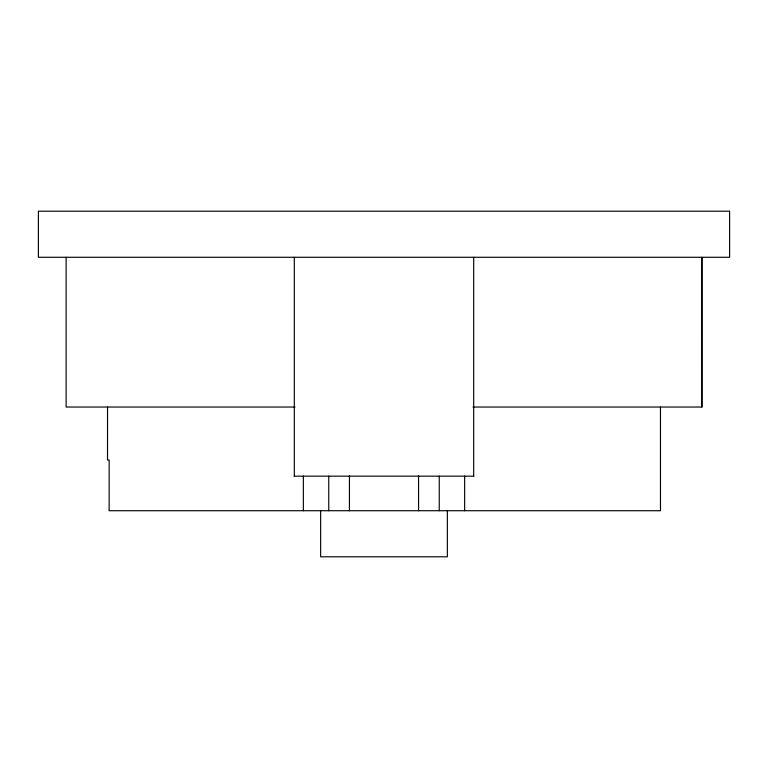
<?xml version="1.0" encoding="UTF-8"?>
<svg xmlns="http://www.w3.org/2000/svg" width="768" height="768" viewBox="0 0 768 768"><rect width="100%" height="100%" fill="white"/><g stroke="black" fill="none" stroke-linecap="round" stroke-linejoin="round"><path stroke-width="1.15" d="M107.53 407.04L107.52 460.032L109.142 460.032L109.142 510.72L660.48 510.72L660.47 407.04M294.307 476.16L294.307 257.28M295.037 407.04L66.125 407.04L66.125 257.28M472.963 407.04L701.875 407.04L701.875 257.28L701.846 407.04M294.144 476.16L473.856 476.16M473.693 257.28L473.693 476.16M464.64 476.16L464.64 510.72M447.36 510.72L447.36 556.8L320.64 556.8L320.64 510.72M439.238 476.16L439.238 510.72M418.56 475.92L418.56 510.72M349.44 475.92L349.44 510.72M328.762 476.16L328.762 510.72M303.36 476.16L303.36 510.72M729.6 211.2L38.4 211.2L38.4 257.28L729.6 257.28L729.6 211.2"/></g></svg>
